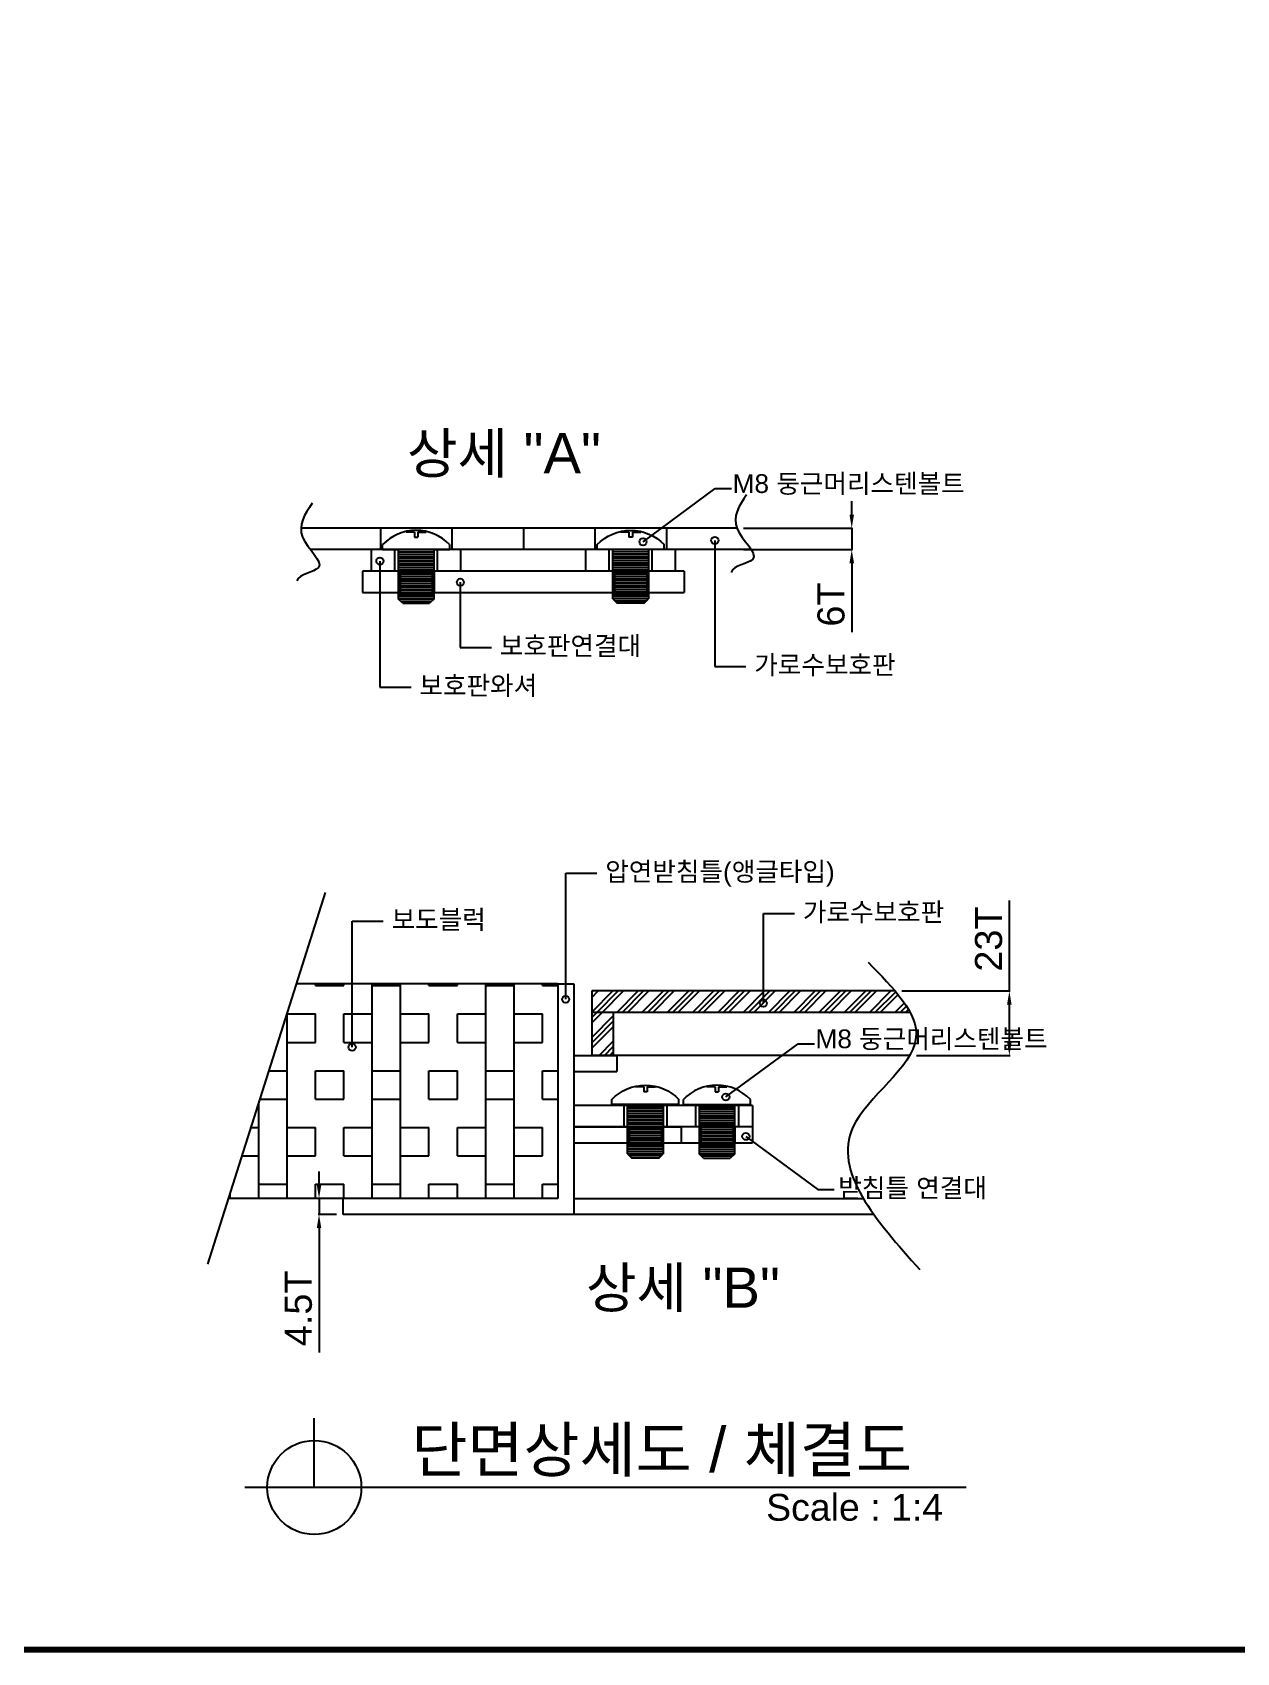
# Model space of a CAD drawing. Header units: millimetres. Extents: x 28890 to 36061, y -49849 to -44778.
# Drawn here: x 32049 to 33828, y -49683 to -47290 of the extents above; entities that cross this region are included whole.
import ezdxf
from ezdxf.enums import TextEntityAlignment as Align

# ---------------------------------------------------------------- set-up
doc = ezdxf.new("R2010")
doc.units = ezdxf.units.MM
doc.layers.add('LAYOUT', color=7, linetype='Continuous')
doc.layers.add('TEXT', color=7, linetype='Continuous')
doc.styles.get("Standard").update_dxf_attribs({"font": 'arial.ttf'})
doc.dimstyles.new('ISO-25', dxfattribs={"dimtxt": 40, "dimasz": 20, "dimexe": 1.25, "dimexo": 10, "dimgap": 10, "dimtad": 1, "dimdec": 0, "dimtxsty": 'Standard', "dimcen": 2.5, "dimclrd": 3, "dimclre": 3, "dimclrt": 3, "dimadec": 0, "dimazin": 0, "dimtfac": 1, "dimtdec": 0, "dimtmove": 0, "dimatfit": 3, "dimfxl": 1, "dimarcsym": 0})

# ---------------------------------------------------------------- blocks, each defined once
blk = doc.blocks.new('A$C36924EFD')
for p, q in [((0, 45), (0, -45)), ((0, 45), (6, 45)), ((6, -45), (6, 45)), ((0, -45), (6, -45))]:
    blk.add_line(p, q)
blk = doc.blocks.new('*D19')
at = {"color": 3, "lineweight": -2, "transparency": 16777216}
for p, q in [((33259.2, -48002.5), (33259.2, -47982.5)), ((33099.5, -48022.5), (33260.5, -48022.5)), ((33259.2, -48022.5), (33259.2, -48054.2)), ((33099.5, -48054.2), (33260.5, -48054.2)), ((33259.2, -48074.2), (33259.2, -48176.2))]:
    blk.add_line(p, q, dxfattribs=at)
at = {"color": 3, "transparency": 16777216}
for points in [[(33255.9, -48002.5), (33262.6, -48002.5), (33259.2, -48022.5)], [(33255.9, -48074.2), (33262.6, -48074.2), (33259.2, -48054.2)]]:
    blk.add_solid(points, dxfattribs=at)
at = {"layer": 'Defpoints', "color": 0, "transparency": 16777216}
for p in [(33089.5, -48022.5), (33089.5, -48054.2), (33259.2, -48054.2)]:
    blk.add_point(p, dxfattribs=at)
at = {"color": 3, "transparency": 16777216, "insert": (33228.8, -48135.2), "char_height": 40, "attachment_point": 5, "rotation": 90}
blk.add_mtext('6T', dxfattribs=at)
blk = doc.blocks.new('A$C5731754A')
at = {"color": 1}
for p, q in [((-11.2, 19.7), (-11.2, 20.5)), ((-1.9, 19.7), (-11.2, 19.7)), ((-1.9, 19.7), (-1.9, 14.1)), ((1.9, 19.7), (1.9, 14.1)), ((1.9, 19.7), (11.2, 19.7)), ((11.2, 19.7), (11.2, 20.5)), ((-37.5, 0), (-37.5, 5.7)), ((-37.5, 0), (37.5, 0)), ((-20, 0), (-20, -55)), ((-20, 0), (20, 0)), ((-1.9, 14.1), (1.9, 14.1)), ((20, -55), (20, 0)), ((37.5, 0), (37.5, 5.7)), ((-20, -2.5), (20, -2.5)), ((-20, -5), (20, -5)), ((-20, -7.5), (20, -7.5)), ((-20, -7.5), (20, -7.5)), ((-20, -10), (20, -10)), ((-20, -12.5), (20, -12.5)), ((-20, -12.5), (20, -12.5)), ((-20, -15), (20, -15)), ((-20, -17.5), (20, -17.5)), ((-20, -17.5), (20, -17.5)), ((-20, -20), (20, -20)), ((-20, -22.5), (20, -22.5)), ((-20, -22.5), (20, -22.5)), ((-20, -25), (20, -25)), ((-20, -27.5), (20, -27.5)), ((-20, -27.5), (20, -27.5)), ((-20, -30), (20, -30)), ((-20, -32.5), (20, -32.5)), ((-20, -35), (20, -35)), ((-20, -37.5), (20, -37.5)), ((-20, -40), (20, -40)), ((-20, -42.5), (20, -42.5)), ((-20, -45), (20, -45)), ((-20, -47.5), (20, -47.5)), ((-20, -50), (20, -50)), ((-20, -52.5), (20, -52.5)), ((-15, -60), (-20, -55)), ((-20, -55), (20, -55)), ((-17.5, -57.5), (17.5, -57.5)), ((-15, -60), (15, -60)), ((20, -55), (15, -60))]:
    blk.add_line(p, q, dxfattribs=at)
blk.add_arc((0, -30.4), 52, 43.8928, 136.1072, dxfattribs=at)
blk = doc.blocks.new('A$C600E4CCD')
for p, q in [((0, 6), (0, 0)), ((50, 6), (0, 6)), ((50, 6), (50, 0)), ((50, 0), (0, 0))]:
    blk.add_line(p, q)
at = {"color": 2}
for p, q in [((14, 6), (14, 0)), ((26, 6), (26, 0)), ((34, 6), (34, 0)), ((46, 6), (46, 0))]:
    blk.add_line(p, q, dxfattribs=at)
blk = doc.blocks.new('A$C723E4715')
blk.add_blockref('A$C5731754A', (0, 48))
blk = doc.blocks.new('*D22')
at = {"color": 3, "lineweight": -2, "transparency": 16777216}
for p, q in [((32472.6, -48992.2), (32472.6, -48972.2)), ((32498.3, -49012.2), (32471.3, -49012.2)), ((32472.6, -49012.2), (32472.6, -49035.9)), ((32498.3, -49035.9), (32471.3, -49035.9)), ((32472.6, -49055.9), (32472.6, -49239.5))]:
    blk.add_line(p, q, dxfattribs=at)
at = {"color": 3, "transparency": 16777216}
for points in [[(32469.2, -48992.2), (32475.9, -48992.2), (32472.6, -49012.2)], [(32469.2, -49055.9), (32475.9, -49055.9), (32472.6, -49035.9)]]:
    blk.add_solid(points, dxfattribs=at)
at = {"layer": 'Defpoints', "color": 0, "transparency": 16777216}
for p in [(32472.6, -49012.2), (32508.3, -49012.2), (32508.3, -49035.9)]:
    blk.add_point(p, dxfattribs=at)
at = {"color": 3, "transparency": 16777216, "insert": (32442.2, -49174.5), "char_height": 40, "attachment_point": 5, "rotation": 90}
blk.add_mtext('4.5T', dxfattribs=at)
blk = doc.blocks.new('*D23')
at = {"color": 3, "lineweight": -2, "transparency": 16777216}
for p, q in [((33492, -48705.9), (33492, -48572.4)), ((33333.3, -48705.9), (33493.2, -48705.9)), ((33492, -48781), (33492, -48725.9)), ((33354.8, -48801), (33493.2, -48801))]:
    blk.add_line(p, q, dxfattribs=at)
at = {"color": 3, "transparency": 16777216}
for points in [[(33488.6, -48725.9), (33495.3, -48725.9), (33492, -48705.9)], [(33488.6, -48781), (33495.3, -48781), (33492, -48801)]]:
    blk.add_solid(points, dxfattribs=at)
at = {"layer": 'Defpoints', "color": 0, "transparency": 16777216}
for p in [(33323.3, -48705.9), (33492, -48705.9), (33344.8, -48801)]:
    blk.add_point(p, dxfattribs=at)
at = {"color": 3, "transparency": 16777216, "insert": (33461.5, -48629.2), "char_height": 40, "attachment_point": 5, "rotation": 90}
blk.add_mtext('23T', dxfattribs=at)

msp = doc.modelspace()

# ---------------------------------------------------------------- hatches: boundary and pattern name
h = msp.add_hatch()
h.set_pattern_fill('BOX', color=256, scale=6.6)
h.set_pattern_definition([(90, (16792.83, -49620.04), (-167.64, 1e-14), []), (90, (16834.74, -49620.04), (-167.64, 1e-14), []), (0, (16792.83, -49620.04), (0, 167.64), [-41.91, 41.91]), (0, (16792.83, -49578.13), (0, 167.64), [-41.91, 41.91]), (0, (16792.83, -49536.22), (0, 167.64), [41.91, -41.91]), (0, (16792.83, -49494.3), (0, 167.64), [41.91, -41.91]), (90, (16876.65, -49620.04), (-167.64, 1e-14), [41.91, -41.91]), (90, (16918.56, -49620.04), (-167.64, 1e-14), [41.91, -41.91])])
h.paths.add_polyline_path([(32521.4, -48695.4), (32439.6, -48695.4), (32339.3, -49012.2), (32825.1, -49012.2), (32825.1, -48695.4), (32521.4, -48695.4), (32521.4, -48794.2, 1), (32521.4, -48783.6)])

# ---------------------------------------------------------------- linework, layer by layer
for p, q in [((32951, -48042.6), (33057.5, -47964.1)), ((33057.5, -47964.1), (33081.5, -47964.1)), ((33089.5, -48022.5), (32446, -48022.5)), ((32774.4, -48022.5), (32774.4, -48054.2)), ((33110.9, -48054.2), (32460.2, -48054.2)), ((32550, -48085.9), (32550, -48054.2)), ((32682, -48085.9), (32682, -48054.2)), ((32866.8, -48085.9), (32866.8, -48054.2)), ((32998.8, -48085.9), (32998.8, -48054.2)), ((33057, -48040.6), (33057, -48226.8)), ((32682, -48085.9), (32550, -48085.9)), ((32562.5, -48071), (32562.5, -48257.2)), ((32998.8, -48085.9), (32866.8, -48085.9)), ((32681.2, -48102.3), (32681.2, -48198.6)), ((32681.2, -48198.6), (32727.1, -48198.6)), ((33057, -48226.8), (33102.9, -48226.8)), ((32562.5, -48257.2), (32608.4, -48257.2)), ((32836.8, -48718.2), (32836.8, -48531.9)), ((32836.8, -48531.9), (32882.7, -48531.9)), ((32308.6, -49109.1), (32482.3, -48560.4)), ((32521.4, -48788.9), (32521.4, -48602.6)), ((32521.4, -48602.6), (32567.3, -48602.6)), ((33128.7, -48724), (33128.7, -48591.6)), ((33128.7, -48591.6), (33174.6, -48591.6)), ((32825.1, -48695.4), (32439.6, -48695.4)), ((32825.1, -48695.4), (32848.9, -48695.4)), ((32825.1, -48695.4), (32825.1, -49012.2)), ((32848.9, -48695.4), (32848.9, -49035.9)), ((32848.9, -48801), (32912.3, -48801)), ((32912.3, -48801), (32912.3, -48824.7)), ((33073.4, -48862.4), (33180, -48783.9)), ((33180, -48783.9), (33204, -48783.9)), ((32848.9, -48824.7), (32912.3, -48824.7)), ((32848.9, -48906.6), (33007.3, -48906.6)), ((33007.3, -48906.6), (33007.3, -48930.3)), ((33102.9, -48920.6), (33209.4, -48999.1)), ((33112.9, -48906.6), (33112.9, -48930.3)), ((32848.9, -48930.3), (33112.9, -48930.3)), ((32825.1, -49012.2), (32339.3, -49012.2)), ((32508.3, -49035.9), (32508.3, -49012.2)), ((33209.4, -48999.1), (33233.5, -48999.1)), ((33291.8, -49035.9), (32508.3, -49035.9)), ((32465.6, -49439), (32465.6, -49336.6)), ((33428.4, -49439), (32363.2, -49439))]:
    msp.add_line(p, q)
at = {"color": 2}
for p, q in [((32563.2, -48022.5), (32563.2, -48054.2)), ((32668.8, -48022.5), (32668.8, -48054.2)), ((32880, -48022.5), (32880, -48054.2)), ((32985.6, -48022.5), (32985.6, -48054.2)), ((32584.3, -48085.9), (32584.3, -48054.2)), ((32647.7, -48085.9), (32647.7, -48054.2)), ((32901.1, -48085.9), (32901.1, -48054.2)), ((32964.5, -48085.9), (32964.5, -48054.2)), ((32592.2, -48085.9), (32592.2, -48117.6)), ((32639.7, -48085.9), (32639.7, -48117.6)), ((32909, -48085.9), (32909, -48117.6)), ((32956.5, -48085.9), (32956.5, -48117.6)), ((32875.3, -48705.9), (32875.3, -48801)), ((33323.3, -48705.9), (32875.3, -48705.9)), ((33345.4, -48737.6), (32875.3, -48737.6)), ((32907, -48737.6), (32907, -48801)), ((33344.8, -48801), (32875.3, -48801)), ((32930.7, -48906.6), (32930.7, -48930.3)), ((32978.3, -48906.6), (32978.3, -48930.3)), ((33036.3, -48906.6), (33036.3, -48930.3)), ((33083.9, -48906.6), (33083.9, -48930.3)), ((32848.9, -49012.2), (33276.2, -49012.2))]:
    msp.add_line(p, q, dxfattribs=at)
at = {"color": 4}
for p, q in [((32589.6, -48085.9), (32589.6, -48117.6)), ((32642.4, -48085.9), (32642.4, -48117.6)), ((32906.4, -48085.9), (32906.4, -48117.6)), ((32959.2, -48085.9), (32959.2, -48117.6)), ((32928.1, -48906.6), (32928.1, -48930.3)), ((32980.9, -48906.6), (32980.9, -48930.3)), ((33033.7, -48906.6), (33033.7, -48930.3)), ((33086.5, -48906.6), (33086.5, -48930.3))]:
    msp.add_line(p, q, dxfattribs=at)
at = {"color": 2, "linetype": 'Continuous'}
for p, q in [((32875.3, -48737.1), (32906.5, -48705.9)), ((32875.3, -48707.7), (32877, -48705.9)), ((32875.3, -48715.6), (32885, -48705.9)), ((32882.7, -48737.6), (32914.4, -48705.9)), ((32890.6, -48737.6), (32922.3, -48705.9)), ((32912.1, -48737.6), (32943.8, -48705.9)), ((32920.1, -48737.6), (32951.7, -48705.9)), ((32928, -48737.6), (32959.6, -48705.9)), ((32949.5, -48737.6), (32981.1, -48705.9)), ((32957.4, -48737.6), (32989, -48705.9)), ((32965.3, -48737.6), (32997, -48705.9)), ((32986.8, -48737.6), (33018.5, -48705.9)), ((32994.7, -48737.6), (33026.4, -48705.9)), ((33002.6, -48737.6), (33034.3, -48705.9)), ((33024.1, -48737.6), (33055.8, -48705.9)), ((33032, -48737.6), (33063.7, -48705.9)), ((33040, -48737.6), (33071.6, -48705.9)), ((33061.5, -48737.6), (33093.1, -48705.9)), ((33069.4, -48737.6), (33101.1, -48705.9)), ((33077.3, -48737.6), (33109, -48705.9)), ((33098.8, -48737.6), (33130.5, -48705.9)), ((33106.7, -48737.6), (33138.4, -48705.9)), ((33114.7, -48737.6), (33146.3, -48705.9)), ((33136.1, -48737.6), (33167.8, -48705.9)), ((33144.1, -48737.6), (33175.7, -48705.9)), ((33152, -48737.6), (33183.6, -48705.9)), ((33173.5, -48737.6), (33205.1, -48705.9)), ((33181.4, -48737.6), (33213.1, -48705.9)), ((33189.3, -48737.6), (33221, -48705.9)), ((33210.8, -48737.6), (33242.5, -48705.9)), ((33218.7, -48737.6), (33250.4, -48705.9)), ((33226.7, -48737.6), (33258.3, -48705.9)), ((33248.2, -48737.6), (33279.8, -48705.9)), ((33256.1, -48737.6), (33287.7, -48705.9)), ((33264, -48737.6), (33295.6, -48705.9)), ((33285.5, -48737.6), (33317.1, -48705.9)), ((33293.4, -48737.6), (33324.1, -48706.9)), ((33301.3, -48737.6), (33327.7, -48711.2)), ((33322.8, -48737.6), (33336.9, -48723.5)), ((33330.7, -48737.6), (33340, -48728.3)), ((33338.7, -48737.6), (33343, -48733.2)), ((32875.3, -48745), (32882.7, -48737.6)), ((32875.3, -48752.9), (32890.6, -48737.6)), ((32875.3, -48774.4), (32907, -48742.7)), ((32882.7, -48737.6), (32882.7, -48737.6)), ((32882.7, -48774.9), (32907, -48750.6)), ((32890.6, -48737.6), (32890.6, -48737.6)), ((32912.1, -48737.6), (32912.1, -48737.6)), ((32920, -48737.6), (32920.1, -48737.6)), ((32928, -48737.6), (32928, -48737.6)), ((32949.4, -48737.6), (32949.5, -48737.6)), ((32957.4, -48737.6), (32957.4, -48737.6)), ((32965.3, -48737.6), (32965.3, -48737.6)), ((32986.8, -48737.6), (32986.8, -48737.6)), ((32994.7, -48737.6), (32994.7, -48737.6)), ((33002.6, -48737.6), (33002.6, -48737.6)), ((33024.1, -48737.6), (33024.1, -48737.6)), ((33040, -48737.6), (33040, -48737.6)), ((33061.5, -48737.6), (33061.5, -48737.6)), ((33069.4, -48737.6), (33069.4, -48737.6)), ((33077.3, -48737.6), (33077.3, -48737.6)), ((33098.8, -48737.6), (33098.8, -48737.6)), ((33106.7, -48737.6), (33106.7, -48737.6)), ((33114.6, -48737.6), (33114.7, -48737.6)), ((33136.1, -48737.6), (33136.1, -48737.6)), ((33144, -48737.6), (33144.1, -48737.6)), ((33152, -48737.6), (33152, -48737.6)), ((33173.5, -48737.6), (33173.5, -48737.6)), ((33181.4, -48737.6), (33181.4, -48737.6)), ((33189.3, -48737.6), (33189.3, -48737.6)), ((33210.8, -48737.6), (33210.8, -48737.6)), ((33218.7, -48737.6), (33218.7, -48737.6)), ((33226.6, -48737.6), (33226.7, -48737.6)), ((33248.1, -48737.6), (33248.2, -48737.6)), ((33256, -48737.6), (33256.1, -48737.6)), ((33285.5, -48737.6), (33285.5, -48737.6)), ((33293.4, -48737.6), (33293.4, -48737.6)), ((33301.3, -48737.6), (33301.3, -48737.6)), ((33322.8, -48737.6), (33322.8, -48737.6)), ((33330.7, -48737.6), (33330.7, -48737.6)), ((33338.6, -48737.6), (33338.7, -48737.6)), ((32875.3, -48790.2), (32907, -48758.6)), ((32875.3, -48782.3), (32882.7, -48774.9)), ((32886.1, -48801), (32907, -48780.1)), ((32894, -48801), (32907, -48788)), ((32901.9, -48801), (32907, -48795.9))]:
    msp.add_line(p, q, dxfattribs=at)
for centre, radius in [((32951, -48042.6), 5.3), ((33057, -48040.6), 5.3), ((32562.5, -48071), 5.3), ((32681.2, -48102.3), 5.3), ((32836.8, -48718.2), 5.3), ((33128.7, -48724), 5.3), ((32521.4, -48788.9), 5.3), ((33073.4, -48862.4), 5.3), ((33102.9, -48920.6), 5.3), ((32465.6, -49439), 69.4)]:
    msp.add_circle(centre, radius)
for points in [[(32462.2, -47985.6), (32451.6, -48001.9), (32430.8, -48034), (32496.9, -48084.9), (32442.9, -48089.7), (32439.9, -48100.4)], [(33103.7, -47973.1), (33093.1, -47989.4), (33072.3, -48021.5), (33138.4, -48072.4), (33084.4, -48077.2), (33081.4, -48087.8)]]:
    msp.add_open_spline(points, degree=3, knots=[0, 0, 0, 0, 39.447543, 77.809698, 105.591097, 105.591097, 105.591097, 105.591097])
msp.add_spline([(33283.3, -48663.5), (33354.1, -48775.1), (33261, -48907.1), (33359.7, -49117.3)], degree=3)
at = {"layer": 'LAYOUT', "const_width": 8.54}
msp.add_lwpolyline([(29060.5, -49678.6), (35890.7, -49678.6), (35890.7, -44948.7), (29060.5, -44948.7)], close=True, dxfattribs=at)

# ---------------------------------------------------------------- block references
for name, p, xscale, yscale, zscale in [('A$C5731754A', (32616, -48054.2), 1.32, 1.32, 1.32), ('A$C5731754A', (32932.8, -48054.2), -1.32, 1.32, 1.32), ('A$C723E4715', (32954.5, -48936.9), -1.32, 1.32, 1.32), ('A$C723E4715', (33060.1, -48936.9), 1.32, 1.32, 1.32), ('A$C600E4CCD', (32848.9, -48906.6), 5.28, 5.28, 5.28)]:
    msp.add_blockref(name, p, dxfattribs=dict(xscale=xscale, yscale=yscale, zscale=zscale))
at = {"xscale": 5.28, "yscale": 5.28, "zscale": 5.28, "rotation": 270}
msp.add_blockref('A$C36924EFD', (32774.4, -48085.9), dxfattribs=at)

# ---------------------------------------------------------------- texts
at = {"color": 4}
for s, p in [('상세 "A"', (32602.5, -47941.4)), ('상세 "B"', (32866.8, -49173.6))]:
    msp.add_text(s, height=59.4, dxfattribs=at).set_placement(p)
for s, p in [('M8 둥근머리스텐볼트', (33083.3, -47970.5)), ('보호판연결대', (32739.5, -48210)), ('가로수보호판', (33115.3, -48238.2)), ('보호판와셔', (32620.8, -48268.7)), ('압연받침틀(앵글타입)', (32895.2, -48543.4)), ('보도블럭', (32579.7, -48614.1)), ('가로수보호판', (33187.1, -48603.1)), ('M8 둥근머리스텐볼트', (33205.7, -48790.4)), ('받침틀 연결대', (33239.3, -49010.6))]:
    msp.add_text(s, height=27.72).set_placement(p)
at = {"layer": 'TEXT'}
msp.add_text('단면상세도 / 체결도', height=66, dxfattribs=at).set_placement((32978.6, -49416.2), align=Align.CENTER)
msp.add_text('Scale : 1:4', height=39.6, dxfattribs=at).set_placement((33132.8, -49488.1))

# ---------------------------------------------------------------- dimensions: what is measured, and where the dimension line sits
dim = msp.add_linear_dim(base=(33259.2, -48054.2), p1=(33089.5, -48022.5), p2=(33089.5, -48054.2), angle=90, text='6T', dimstyle='ISO-25')
dim.commit()
dim.dimension.update_dxf_attribs({"geometry": '*D19', "text_midpoint": (33228.8, -48135.2)})
dim = msp.add_linear_dim(base=(33492, -48705.9), p1=(33344.8, -48801), p2=(33323.3, -48705.9), angle=90, text='23T', dimstyle='ISO-25', override={"dimtxsty": 'Standard'})
dim.commit()
dim.dimension.update_dxf_attribs({"geometry": '*D23', "text_midpoint": (33461.5, -48629.2)})
dim = msp.add_linear_dim(base=(32472.6, -49012.2), p1=(32508.3, -49035.9), p2=(32508.3, -49012.2), angle=90, text='4.5T', dimstyle='ISO-25')
dim.commit()
dim.dimension.update_dxf_attribs({"geometry": '*D22', "text_midpoint": (32472.6, -49174.5), "dimtype": 128})

doc.saveas('drawing.dxf')
